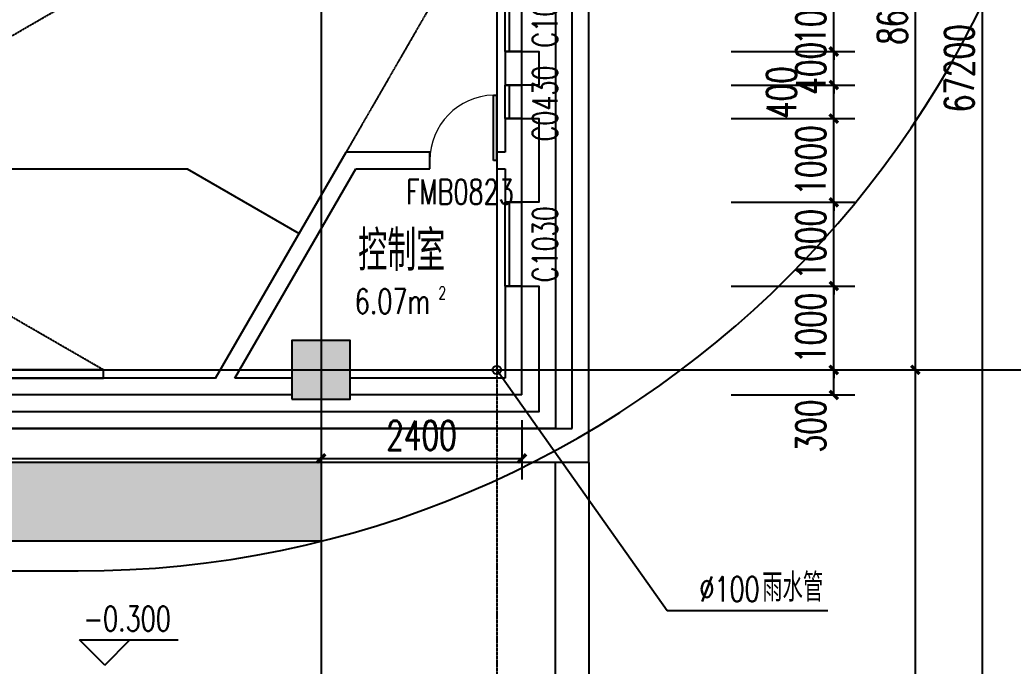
# Model space of a CAD drawing. Header units: millimetres. Extents: x 0 to 118900, y 0 to 84100.
# Drawn here: x 80800 to 92665, y 34854 to 42568 of the extents above; entities that cross this region are included whole.
import ezdxf

# ---------------------------------------------------------------- set-up
doc = ezdxf.new("R2010")
doc.units = ezdxf.units.MM
for name, pattern in [('DASH', [0.35, 0.25, -0.1]), ('DASHED2', [0.375, 0.25, -0.125]), ('DOTE', [2.42, 2, -0.2, 0.02, -0.2])]:
    doc.linetypes.add(name, pattern=pattern)
for name, color, linetype in [('AXIS', 3, 'Continuous'), ('COLUMN', 2, 'Continuous'), ('DIM_ELEV', 3, 'Continuous'), ('DIM_LEAD', 3, 'Continuous'), ('DOOR', 4, 'Continuous'), ('DOOR_FIRE_TEXT', 7, 'Continuous'), ('DOTE', 1, 'DOTE'), ('EVTR', 6, 'Continuous'), ('FACADE OUTER SKIN', 6, 'Continuous'), ('FUR', 36, 'Continuous'), ('PUB_DIM', 3, 'Continuous'), ('PUB_HATCH', 8, 'Continuous'), ('PUB_TEXT', 7, 'Continuous'), ('RD-侧石线', 9, 'Continuous'), ('SEE', 5, 'Continuous'), ('SPACE', 7, 'Continuous'), ('STAIR', 201, 'Continuous'), ('TREE4', 66, 'Continuous'), ('WALL', 2, 'Continuous'), ('WINDOW', 4, 'Continuous'), ('WINDOW_TEXT', 7, 'Continuous'), ('排水', 7, 'Continuous')]:
    doc.layers.add(name, color=color, linetype=linetype)
doc.styles.add('_TCH_DIM', font='SIMPLEX', dxfattribs={"bigfont": 'GBCBIG'})
doc.styles.add('_TCH_SPACE', font='SIMPLEX', dxfattribs={"height": 5, "bigfont": 'GBCBIG'})
doc.styles.add('_TCH_WINDOW', font='SIMPLEX', dxfattribs={"height": 3.5, "bigfont": 'GBCBIG'})
doc.styles.add('DIM_FONT', font='SIMPLEX', dxfattribs={"width": 0.7, "bigfont": 'GBCBIG'})
doc.dimstyles.new('_TCH_ARCH&&100', dxfattribs={"dimtxt": 350, "dimasz": 100, "dimexe": 250, "dimexo": 300, "dimgap": 100, "dimtad": 1, "dimdec": 0, "dimzin": 0, "dimdsep": 46, "dimtxsty": 'DIM_FONT', "dimblk": 'ARCHTICK', "dimcen": 0.09, "dimclrt": 7, "dimazin": 2, "dimtfac": 1, "dimtdec": 0, "dimtix": 1, "dimtmove": 2, "dimatfit": 3, "dimldrblk": 'ARCHTICK', "dimfxl": 1, "dimtolj": 1, "dimtzin": 0, "dimarcsym": 0})

# ---------------------------------------------------------------- blocks, each defined once
blk = doc.blocks.new('_ArchTick')
at = {"color": 0, "linetype": 'ByBlock', "const_width": 0.4}
blk.add_lwpolyline([(-0.5, -0.5), (0.5, 0.5)], dxfattribs=at)
blk = doc.blocks.new('*D77')
at = {"layer": 'AXIS', "color": 0, "lineweight": -2, "transparency": 16777216}
for p, q in [((796344, 1609853), (799594, 1609853)), ((799344, 1542653), (799344, 1609853)), ((796344, 1542653), (799594, 1542653))]:
    blk.add_line(p, q, dxfattribs=at)
at = {"layer": 'Defpoints', "color": 0, "transparency": 16777216}
for p in [(796044, 1609853), (799344, 1609853), (796044, 1542653)]:
    blk.add_point(p, dxfattribs=at)
at = {"layer": 'AXIS', "color": 0, "lineweight": -2, "transparency": 16777216, "xscale": 100, "yscale": 100, "zscale": 100}
for p, rotation in [((799344, 1609853), 90), ((799344, 1542653), 270)]:
    blk.add_blockref('_ArchTick', p, dxfattribs=dict(at, rotation=rotation))
at = {"layer": 'AXIS', "color": 7, "transparency": 16777216, "insert": (799069, 1576253), "char_height": 350, "attachment_point": 5, "rotation": 90, "style": 'DIM_FONT'}
blk.add_mtext('\\A1;67200', dxfattribs=at)
blk = doc.blocks.new('*D82')
at = {"layer": 'AXIS', "color": 0, "lineweight": -2, "transparency": 16777216}
for p, q in [((796344, 1572653), (798794, 1572653)), ((798544, 1564053), (798544, 1572653)), ((796344, 1564053), (798794, 1564053))]:
    blk.add_line(p, q, dxfattribs=at)
at = {"layer": 'Defpoints', "color": 0, "transparency": 16777216}
for p in [(796044, 1572653), (798544, 1572653), (796044, 1564053)]:
    blk.add_point(p, dxfattribs=at)
at = {"layer": 'AXIS', "color": 0, "lineweight": -2, "transparency": 16777216, "xscale": 100, "yscale": 100, "zscale": 100}
for p, rotation in [((798544, 1572653), 90), ((798544, 1564053), 270)]:
    blk.add_blockref('_ArchTick', p, dxfattribs=dict(at, rotation=rotation))
at = {"layer": 'AXIS', "color": 7, "transparency": 16777216, "insert": (798269, 1568353), "char_height": 350, "attachment_point": 5, "rotation": 90, "style": 'DIM_FONT'}
blk.add_mtext('\\A1;8600', dxfattribs=at)
blk = doc.blocks.new('*D83')
at = {"layer": 'AXIS', "color": 0, "lineweight": -2, "transparency": 16777216}
for p, q in [((796344, 1581253), (798794, 1581253)), ((798544, 1572653), (798544, 1581253)), ((796344, 1572653), (798794, 1572653))]:
    blk.add_line(p, q, dxfattribs=at)
at = {"layer": 'Defpoints', "color": 0, "transparency": 16777216}
for p in [(796044, 1581253), (798544, 1581253), (796044, 1572653)]:
    blk.add_point(p, dxfattribs=at)
at = {"layer": 'AXIS', "color": 0, "lineweight": -2, "transparency": 16777216, "xscale": 100, "yscale": 100, "zscale": 100}
for p, rotation in [((798544, 1581253), 90), ((798544, 1572653), 270)]:
    blk.add_blockref('_ArchTick', p, dxfattribs=dict(at, rotation=rotation))
at = {"layer": 'AXIS', "color": 7, "transparency": 16777216, "insert": (798269, 1576953), "char_height": 350, "attachment_point": 5, "rotation": 90, "style": 'DIM_FONT'}
blk.add_mtext('\\A1;8600', dxfattribs=at)
blk = doc.blocks.new('_FZH')
blk.add_lwpolyline([(-0.5, -0.5), (0.5, -0.5), (0.5, 0.5), (-0.5, 0.5)], close=True)
at = {"layer": 'PUB_HATCH'}
blk.add_solid([(-0.5, -0.5), (0.5, -0.5), (-0.5, 0.5), (0.5, 0.5)], dxfattribs=at)
blk = doc.blocks.new('$WINLIB2D$00000004')
at = {"color": 0}
for points in [[(-0.5, 0.5), (-0.5, -0.5)], [(-0.5, 0.5), (0.5, 0.5)], [(0.5, -0.5), (0.5, 0.5)], [(-0.5, 0.241), (0.5, 0.241)], [(-0.5, -0.5), (0.5, -0.5)]]:
    blk.add_lwpolyline(points, dxfattribs=at)
blk = doc.blocks.new('$DorLib2D$00000001')
for p, q in [((0.45, 0.975), (0.5, 0.975)), ((0.45, 0), (0.45, 0.975)), ((0.5, 0), (0.5, 0.975)), ((0.5, 0), (0.45, 0))]:
    blk.add_line(p, q)
at = {"lineweight": 13}
blk.add_arc((0.475, 0), 0.975, 91.4693, 180, dxfattribs=at)
blk = doc.blocks.new('*D237')
at = {"layer": 'Defpoints', "color": 0, "transparency": 16777216}
for p in [(88998, 38390), (90523, 38390), (88998, 38090)]:
    blk.add_point(p, dxfattribs=at)
at = {"layer": 'PUB_DIM', "color": 0, "lineweight": -2, "transparency": 16777216}
for p, q in [((89298, 38390), (90773, 38390)), ((90523, 38090), (90523, 38390)), ((89298, 38090), (90773, 38090))]:
    blk.add_line(p, q, dxfattribs=at)
at = {"layer": 'PUB_DIM', "color": 0, "lineweight": -2, "transparency": 16777216, "xscale": 100, "yscale": 100, "zscale": 100}
for p, rotation in [((90523, 38390), 90), ((90523, 38090), 270)]:
    blk.add_blockref('_ArchTick', p, dxfattribs=dict(at, rotation=rotation))
at = {"layer": 'PUB_DIM', "color": 7, "transparency": 16777216, "insert": (90248, 37720), "char_height": 350, "attachment_point": 5, "rotation": 90, "style": 'DIM_FONT'}
blk.add_mtext('\\A1;300', dxfattribs=at)
blk = doc.blocks.new('*D238')
at = {"layer": 'Defpoints', "color": 0, "transparency": 16777216}
for p in [(88998, 39390), (90523, 39390), (88998, 38390)]:
    blk.add_point(p, dxfattribs=at)
at = {"layer": 'PUB_DIM', "color": 0, "lineweight": -2, "transparency": 16777216}
for p, q in [((90523, 39390), (90523, 39490)), ((89298, 39390), (90773, 39390)), ((90523, 38390), (90523, 39390)), ((89298, 38390), (90773, 38390)), ((90523, 38390), (90523, 38290))]:
    blk.add_line(p, q, dxfattribs=at)
at = {"layer": 'PUB_DIM', "color": 0, "lineweight": -2, "transparency": 16777216, "xscale": 100, "yscale": 100, "zscale": 100}
for p, rotation in [((90523, 39390), 270), ((90523, 38390), 90)]:
    blk.add_blockref('_ArchTick', p, dxfattribs=dict(at, rotation=rotation))
at = {"layer": 'PUB_DIM', "color": 7, "transparency": 16777216, "insert": (90248, 38890), "char_height": 350, "attachment_point": 5, "rotation": 90, "style": 'DIM_FONT'}
blk.add_mtext('\\A1;1000', dxfattribs=at)
blk = doc.blocks.new('*D239')
at = {"layer": 'Defpoints', "color": 0, "transparency": 16777216}
for p in [(88998, 40390), (90523, 40390), (88998, 39390)]:
    blk.add_point(p, dxfattribs=at)
at = {"layer": 'PUB_DIM', "color": 0, "lineweight": -2, "transparency": 16777216}
for p, q in [((90523, 40390), (90523, 40490)), ((89298, 40390), (90773, 40390)), ((90523, 39390), (90523, 40390)), ((89298, 39390), (90773, 39390)), ((90523, 39390), (90523, 39290))]:
    blk.add_line(p, q, dxfattribs=at)
at = {"layer": 'PUB_DIM', "color": 0, "lineweight": -2, "transparency": 16777216, "xscale": 100, "yscale": 100, "zscale": 100}
for p, rotation in [((90523, 40390), 270), ((90523, 39390), 90)]:
    blk.add_blockref('_ArchTick', p, dxfattribs=dict(at, rotation=rotation))
at = {"layer": 'PUB_DIM', "color": 7, "transparency": 16777216, "insert": (90248, 39890), "char_height": 350, "attachment_point": 5, "rotation": 90, "style": 'DIM_FONT'}
blk.add_mtext('\\A1;1000', dxfattribs=at)
blk = doc.blocks.new('*D240')
at = {"layer": 'Defpoints', "color": 0, "transparency": 16777216}
for p in [(88998, 41390), (90523, 41390), (88998, 40390)]:
    blk.add_point(p, dxfattribs=at)
at = {"layer": 'PUB_DIM', "color": 0, "lineweight": -2, "transparency": 16777216}
for p, q in [((90523, 41390), (90523, 41490)), ((89298, 41390), (90773, 41390)), ((90523, 40390), (90523, 41390)), ((89298, 40390), (90773, 40390)), ((90523, 40390), (90523, 40290))]:
    blk.add_line(p, q, dxfattribs=at)
at = {"layer": 'PUB_DIM', "color": 0, "lineweight": -2, "transparency": 16777216, "xscale": 100, "yscale": 100, "zscale": 100}
for p, rotation in [((90523, 41390), 270), ((90523, 40390), 90)]:
    blk.add_blockref('_ArchTick', p, dxfattribs=dict(at, rotation=rotation))
at = {"layer": 'PUB_DIM', "color": 7, "transparency": 16777216, "insert": (90248, 40890), "char_height": 350, "attachment_point": 5, "rotation": 90, "style": 'DIM_FONT'}
blk.add_mtext('\\A1;1000', dxfattribs=at)
blk = doc.blocks.new('*D241')
at = {"layer": 'Defpoints', "color": 0, "transparency": 16777216}
for p in [(88998, 41790), (90523, 41790), (88998, 41390)]:
    blk.add_point(p, dxfattribs=at)
at = {"layer": 'PUB_DIM', "color": 0, "lineweight": -2, "transparency": 16777216}
for p, q in [((89298, 41790), (90773, 41790)), ((90523, 41390), (90523, 41790)), ((89298, 41390), (90773, 41390))]:
    blk.add_line(p, q, dxfattribs=at)
at = {"layer": 'PUB_DIM', "color": 0, "lineweight": -2, "transparency": 16777216, "xscale": 100, "yscale": 100, "zscale": 100}
for p, rotation in [((90523, 41790), 90), ((90523, 41390), 270)]:
    blk.add_blockref('_ArchTick', p, dxfattribs=dict(at, rotation=rotation))
at = {"layer": 'PUB_DIM', "color": 7, "transparency": 16777216, "insert": (89898, 41700), "char_height": 350, "attachment_point": 5, "rotation": 90, "style": 'DIM_FONT'}
blk.add_mtext('\\A1;400', dxfattribs=at)
blk = doc.blocks.new('*D242')
at = {"layer": 'Defpoints', "color": 0, "transparency": 16777216}
for p in [(88998, 42190), (90523, 42190), (88998, 41790)]:
    blk.add_point(p, dxfattribs=at)
at = {"layer": 'PUB_DIM', "color": 0, "lineweight": -2, "transparency": 16777216}
for p, q in [((90523, 42190), (90523, 42290)), ((89298, 42190), (90773, 42190)), ((90523, 41790), (90523, 42190)), ((89298, 41790), (90773, 41790)), ((90523, 41790), (90523, 41690))]:
    blk.add_line(p, q, dxfattribs=at)
at = {"layer": 'PUB_DIM', "color": 0, "lineweight": -2, "transparency": 16777216, "xscale": 100, "yscale": 100, "zscale": 100}
for p, rotation in [((90523, 42190), 270), ((90523, 41790), 90)]:
    blk.add_blockref('_ArchTick', p, dxfattribs=dict(at, rotation=rotation))
at = {"layer": 'PUB_DIM', "color": 7, "transparency": 16777216, "insert": (90248, 41990), "char_height": 350, "attachment_point": 5, "rotation": 90, "style": 'DIM_FONT'}
blk.add_mtext('\\A1;400', dxfattribs=at)
blk = doc.blocks.new('*D243')
at = {"layer": 'Defpoints', "color": 0, "transparency": 16777216}
for p in [(88998, 43190), (90523, 43190), (88998, 42190)]:
    blk.add_point(p, dxfattribs=at)
at = {"layer": 'PUB_DIM', "color": 0, "lineweight": -2, "transparency": 16777216}
for p, q in [((89298, 43190), (90773, 43190)), ((90523, 43190), (90523, 43290)), ((90523, 42190), (90523, 43190)), ((89298, 42190), (90773, 42190)), ((90523, 42190), (90523, 42090))]:
    blk.add_line(p, q, dxfattribs=at)
at = {"layer": 'PUB_DIM', "color": 0, "lineweight": -2, "transparency": 16777216, "xscale": 100, "yscale": 100, "zscale": 100}
for p, rotation in [((90523, 43190), 270), ((90523, 42190), 90)]:
    blk.add_blockref('_ArchTick', p, dxfattribs=dict(at, rotation=rotation))
at = {"layer": 'PUB_DIM', "color": 7, "transparency": 16777216, "insert": (90248, 42690), "char_height": 350, "attachment_point": 5, "rotation": 90, "style": 'DIM_FONT'}
blk.add_mtext('\\A1;1000', dxfattribs=at)
blk = doc.blocks.new('*D453')
at = {"layer": 'Defpoints', "color": 0, "transparency": 16777216}
for p in [(70098, 38090), (84398, 38090), (84398, 37333)]:
    blk.add_point(p, dxfattribs=at)
at = {"layer": 'PUB_DIM', "color": 0, "lineweight": -2, "transparency": 16777216}
for p, q in [((70098, 37790), (70098, 37083)), ((84398, 37790), (84398, 37083)), ((70098, 37333), (84398, 37333))]:
    blk.add_line(p, q, dxfattribs=at)
at = {"layer": 'PUB_DIM', "color": 0, "lineweight": -2, "transparency": 16777216, "xscale": 100, "yscale": 100, "zscale": 100, "rotation": 180}
blk.add_blockref('_ArchTick', (70098, 37333), dxfattribs=at)
at = {"layer": 'PUB_DIM', "color": 0, "lineweight": -2, "transparency": 16777216, "xscale": 100, "yscale": 100, "zscale": 100}
blk.add_blockref('_ArchTick', (84398, 37333), dxfattribs=at)
at = {"layer": 'PUB_DIM', "color": 7, "transparency": 16777216, "insert": (77248, 37608), "char_height": 350, "attachment_point": 5, "style": 'DIM_FONT'}
blk.add_mtext('\\A1;14300', dxfattribs=at)
blk = doc.blocks.new('*D679')
at = {"layer": 'Defpoints', "color": 0, "transparency": 16777216}
for p in [(84398, 38090), (86798, 38090), (86798, 37333)]:
    blk.add_point(p, dxfattribs=at)
at = {"layer": 'PUB_DIM', "color": 0, "lineweight": -2, "transparency": 16777216}
for p, q in [((84398, 37790), (84398, 37083)), ((86798, 37790), (86798, 37083)), ((84398, 37333), (86798, 37333))]:
    blk.add_line(p, q, dxfattribs=at)
at = {"layer": 'PUB_DIM', "color": 0, "lineweight": -2, "transparency": 16777216, "xscale": 100, "yscale": 100, "zscale": 100, "rotation": 180}
blk.add_blockref('_ArchTick', (84398, 37333), dxfattribs=at)
at = {"layer": 'PUB_DIM', "color": 0, "lineweight": -2, "transparency": 16777216, "xscale": 100, "yscale": 100, "zscale": 100}
blk.add_blockref('_ArchTick', (86798, 37333), dxfattribs=at)
at = {"layer": 'PUB_DIM', "color": 7, "transparency": 16777216, "insert": (85598, 37608), "char_height": 350, "attachment_point": 5, "style": 'DIM_FONT'}
blk.add_mtext('\\A1;2400', dxfattribs=at)
blk = doc.blocks.new('AXIS-NET-07')
at = {"layer": 'AXIS'}
blk.add_line((796044, 1572652.8), (800044, 1572652.8), dxfattribs=at)
at = {"layer": 'DOTE'}
for p, q in [((791444, 1612352.8), (791444, 1540142.8)), ((793544, 1612362.8), (793544, 1572652.8)), ((716444, 1572652.8), (796144, 1572652.8))]:
    blk.add_line(p, q, dxfattribs=at)
at = {"layer": 'AXIS'}
for p1, p2, distance, picture, middle in [((796044, 1542652.8), (796044, 1609852.8), -3300, '*D77', (799069, 1576252.8)), ((796044, 1572652.8), (796044, 1581252.8), -2500, '*D83', (798269, 1576952.8)), ((796044, 1564052.8), (796044, 1572652.8), -2500, '*D82', (798269, 1568352.8))]:
    dim = blk.add_aligned_dim(p1=p1, p2=p2, distance=distance, dimstyle='_TCH_ARCH&&100', dxfattribs=at)
    dim.commit()
    dim.dimension.update_dxf_attribs({"geometry": picture, "text_midpoint": middle})

msp = doc.modelspace()

# ---------------------------------------------------------------- hatches: boundary and pattern name
at = {"layer": 'TREE4'}
h = msp.add_hatch(dxfattribs=at)
h.set_pattern_fill('GRASS', color=256, scale=100, style=0)
h.set_pattern_definition([(90, (67997.56, 36345.17), (-199.559, 199.559), [52.916, -346.202]), (45, (67997.56, 36345.17), (-199.559, 199.559), [52.916, -229.303]), (135, (67997.56, 36345.17), (-199.559, -199.559), [52.916, -229.303])])
h.paths.add_polyline_path([(67997.6, 37289.9), (84397.6, 37289.9), (84397.6, 36345.2), (67997.6, 36345.2)])

# ---------------------------------------------------------------- linework, layer by layer
at = {"layer": 'DIM_ELEV'}
for p, q in [((81814.4, 34865.8), (81514.4, 35165.8)), ((81514.4, 35165.8), (82689.6, 35165.8)), ((81814.4, 34865.8), (82114.4, 35165.8))]:
    msp.add_line(p, q, dxfattribs=at)
at = {"layer": 'DIM_LEAD'}
for p, q in [((86497.6, 38389.9), (88531.1, 35519)), ((88531.1, 35519), (90450.1, 35519))]:
    msp.add_line(p, q, dxfattribs=at)
at = {"layer": 'DIM_LEAD', "const_width": 20}
msp.add_lwpolyline([(86491.8, 38398, 1), (86503.3, 38381.7, 1)], format="xyb", close=True, dxfattribs=at)
at = {"layer": 'DOTE', "ltscale": 20}
msp.add_line((86497.6, 78099.9), (86497.6, 2029.4), dxfattribs=at)
at = {"layer": 'EVTR', "ltscale": 20}
for points in [[(86797.6, 42190), (86997.6, 42190), (86997.6, 41790), (86797.6, 41790)], [(86797.6, 41390), (86997.6, 41390), (86997.6, 40390), (86797.6, 40390)]]:
    msp.add_lwpolyline(points, dxfattribs=at)
msp.add_circle((86497.6, 38389.9), 50, dxfattribs=at)
at = {"layer": 'FACADE OUTER SKIN', "ltscale": 20}
for points in [[(82449.2, 37889.9), (68597.6, 37889.9), (68597.6, 39390), (68797.6, 39390)], [(86797.6, 39390), (86997.6, 39390), (86997.6, 37889.9), (82449.2, 37889.9)]]:
    msp.add_lwpolyline(points, dxfattribs=at)
at = {"layer": 'FUR'}
msp.add_lwpolyline([(71459.2, 40017.2), (72797.6, 40789.9), (82797.6, 40789.9), (84136, 40017.2)], dxfattribs=at)
msp.add_lwpolyline([(77797.6, 38289.9), (81797.6, 38289.9), (81797.6, 38389.9), (77797.6, 38389.9)], close=True, dxfattribs=at)
at = {"layer": 'RD-侧石线'}
msp.add_lwpolyline([(45797.6, 31989.5, -1.9943997), (55387.6, 44832.1, 0.3382133), (66964.7, 35989.5), (81497.7, 35989.5, 0.4142115), (93497.6, 47989.5), (93497.6, 83100)], format="xyb", dxfattribs=at)
at = {"layer": 'SEE', "linetype": 'DASH'}
for points in [[(81797.6, 38389.9), (70097.6, 45144.9)], [(73797.6, 38389.9), (84397.6, 44509.8)]]:
    msp.add_lwpolyline(points, dxfattribs=at)
at = {"layer": 'STAIR', "linetype": 'DASHED2'}
for points in [[(68597.6, 52689.9), (68397.6, 52689.9), (68397.6, 37689.9), (87397.6, 37689.9), (87397.6, 55689.9), (86797.6, 55689.9)], [(86597.6, 44280.8), (84697.6, 40989.9)]]:
    msp.add_lwpolyline(points, dxfattribs=at)
at = {"layer": 'TREE4', "ltscale": 20}
msp.add_lwpolyline([(67997.6, 37289.9), (84397.6, 37289.9), (84397.6, 36345.2), (67997.6, 36345.2)], close=True, dxfattribs=at)
at = {"layer": 'WALL'}
for p, q in [((86597.6, 42190), (86597.6, 41790)), ((86797.6, 42190), (86597.6, 42190)), ((86797.6, 41790), (86797.6, 42190)), ((86597.6, 41790), (86797.6, 41790)), ((86797.6, 41390), (86597.6, 41390)), ((86597.6, 41390), (86597.6, 40989.9)), ((86797.6, 40889.9), (86797.6, 41390)), ((83138.7, 38289.9), (84697.6, 40989.9)), ((85697.6, 40989.9), (84697.6, 40989.9)), ((85697.6, 40789.9), (85697.6, 40989.9)), ((86597.6, 40989.9), (86497.6, 40989.9)), ((86497.6, 40989.9), (86497.6, 40789.9)), ((86797.6, 40390), (86797.6, 40889.9)), ((83369.7, 38289.9), (84813, 40789.9)), ((84813, 40789.9), (85697.6, 40789.9)), ((86497.6, 40789.9), (86597.6, 40789.9)), ((86597.6, 40789.9), (86597.6, 40390)), ((86597.6, 40390), (86797.6, 40390)), ((86797.6, 39390), (86597.6, 39390)), ((86597.6, 39390), (86597.6, 38289.9)), ((86797.6, 38089.9), (86797.6, 39390)), ((83138.7, 38289.9), (72456.4, 38289.9)), ((84047.6, 38289.9), (83369.7, 38289.9)), ((86597.6, 38289.9), (84747.6, 38289.9)), ((83311.9, 38089.9), (72283.2, 38089.9)), ((84047.6, 38089.9), (83311.9, 38089.9)), ((86797.6, 38089.9), (84747.6, 38089.9))]:
    msp.add_line(p, q, dxfattribs=at)
at = {"layer": '排水'}
msp.add_lwpolyline([(70597.6, 30889.9), (29497.6, 30889.9), (29497.6, 54489.9), (67997.6, 54489.9), (67997.6, 37289.9), (87597.1, 37289.9), (87597.1, 76689.9), (61397.6, 76689.9), (61397.6, 76289.9), (87197.1, 76289.9), (87197.1, 37689.9), (68397.6, 37689.9), (68397.6, 54889.9), (29097.6, 54889.9), (29097.6, 51789.9)], dxfattribs=at)
at = {"layer": '排水', "linetype": 'DASH'}
msp.add_lwpolyline([(87597.1, 37289.9), (87597.1, 30889.9), (87197.1, 30889.9), (87197.1, 37289.9)], dxfattribs=at)

# ---------------------------------------------------------------- block references
at = {"layer": 'COLUMN', "xscale": 700, "yscale": 700, "zscale": 700}
msp.add_blockref('_FZH', (84397.6, 38389.9), dxfattribs=at)
at = {"layer": 'DOOR'}
ref = msp.add_blockref('$DorLib2D$00000001', (86097.6, 40889.9), dxfattribs=dict(at, xscale=-800, yscale=-800, zscale=200, rotation=180))
ref.add_attrib('A', 'FMB0823', (85412.6, 40366.1), dxfattribs={"layer": 'DOOR_FIRE_TEXT', "ltscale": 20, "height": 297.5, "style": '_TCH_WINDOW', "width": 0.705882})
at = {"layer": 'DOTE'}
msp.add_blockref('AXIS-NET-07', (-707046.5, -1534262.9), dxfattribs=at)
at = {"layer": 'WINDOW'}
ref = msp.add_blockref('$WINLIB2D$00000004', (86697.6, 42690), dxfattribs=dict(at, xscale=-1000, yscale=-200, zscale=-1000, rotation=270.0000000000012))
ref.add_attrib('A', 'C1030', (87221.3, 42235), dxfattribs={"layer": 'WINDOW_TEXT', "ltscale": 20, "height": 297.5, "rotation": 90, "style": '_TCH_WINDOW', "width": 0.705882})
ref = msp.add_blockref('$WINLIB2D$00000004', (86697.6, 41590), dxfattribs=dict(at, xscale=-400, yscale=-200, zscale=-400, rotation=270.0000000000012))
ref.add_attrib('A', 'C0430', (87221.3, 41115), dxfattribs={"layer": 'WINDOW_TEXT', "ltscale": 20, "height": 297.5, "rotation": 90, "style": '_TCH_WINDOW', "width": 0.705882})
ref = msp.add_blockref('$WINLIB2D$00000004', (86697.6, 39890), dxfattribs=dict(at, xscale=-1000, yscale=-200, zscale=-1000, rotation=269.9999999999947))
ref.add_attrib('A', 'C1030', (87221.3, 39435), dxfattribs={"layer": 'WINDOW_TEXT', "ltscale": 20, "height": 297.5, "rotation": 90, "style": '_TCH_WINDOW', "width": 0.705882})

# ---------------------------------------------------------------- texts
at = {"layer": 'PUB_TEXT', "style": '_TCH_DIM'}
msp.add_text('雨水管', height=337.59, dxfattribs=at).set_placement((89667.5, 35624))
at = {"layer": 'PUB_TEXT', "style": '_TCH_DIM', "width": 0.705882}
for s, p in [('%%c100', (88917.5, 35624)), ('-0.300', (81559.6, 35270.8))]:
    msp.add_text(s, height=297.5, dxfattribs=at).set_placement(p)
at = {"layer": 'SPACE', "style": '_TCH_SPACE'}
msp.add_text('控制室', height=482.27, dxfattribs=at).set_placement((84841.2, 39571.1))
at = {"layer": 'SPACE', "style": '_TCH_SPACE', "width": 0.705882}
for s, height, p in [('6.07m', 297.5, (84800.8, 39059.2)), ('2', 148.8, (85800.8, 39234.2))]:
    msp.add_text(s, height=height, dxfattribs=at).set_placement(p)

# ---------------------------------------------------------------- dimensions: what is measured, and where the dimension line sits
at = {"layer": 'PUB_DIM'}
for p1, p2, distance, picture, middle in [((88997.6, 42190), (88997.6, 43190), -1525, '*D243', (90247.6, 42690)), ((88997.6, 41790), (88997.6, 42190), -1525, '*D242', (90247.6, 41990)), ((88997.6, 40390), (88997.6, 41390), -1525, '*D240', (90247.6, 40890)), ((88997.6, 39390), (88997.6, 40390), -1525, '*D239', (90247.6, 39890)), ((88997.6, 38389.9), (88997.6, 39390), -1525, '*D238', (90247.6, 38889.9)), ((70097.6, 38089.9), (84397.6, 38089.9), -756.6, '*D453', (77247.6, 37608.3)), ((84397.6, 38089.9), (86797.6, 38089.9), -756.6, '*D679', (85597.6, 37608.3))]:
    dim = msp.add_aligned_dim(p1=p1, p2=p2, distance=distance, dimstyle='_TCH_ARCH&&100', dxfattribs=at)
    dim.commit()
    dim.dimension.update_dxf_attribs({"geometry": picture, "text_midpoint": middle})
for base, p1, p2, picture, middle in [((90522.6, 41790), (88997.6, 41390), (88997.6, 41790), '*D241', (89897.6, 41700)), ((90522.6, 38389.9), (88997.6, 38089.9), (88997.6, 38389.9), '*D237', (90247.6, 37719.9))]:
    dim = msp.add_linear_dim(base=base, p1=p1, p2=p2, angle=90, dimstyle='_TCH_ARCH&&100', dxfattribs=at)
    dim.commit()
    dim.dimension.update_dxf_attribs({"geometry": picture, "text_midpoint": middle, "dimtype": 161})

doc.saveas('drawing.dxf')
